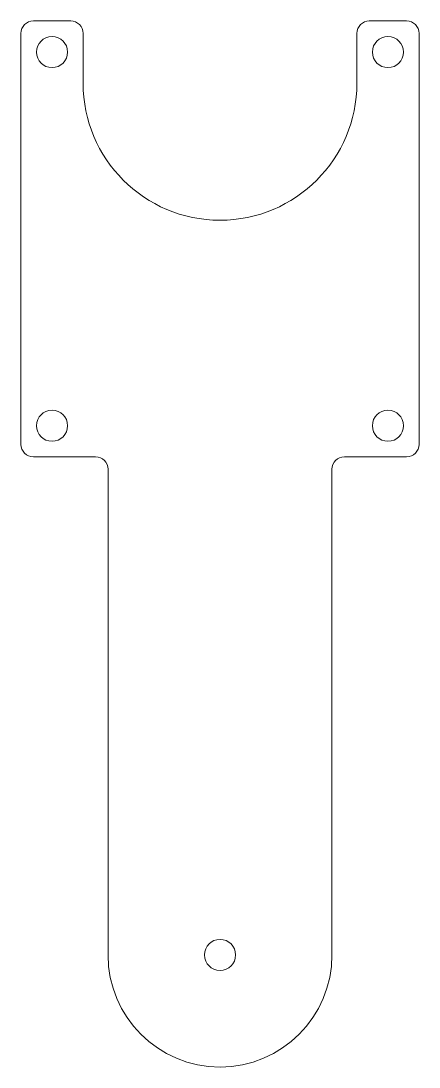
# Model space of a CAD drawing. Header units: millimetres. Extents: x -8 to 24, y -64.4 to 19.6.
import ezdxf

# ---------------------------------------------------------------- set-up
doc = ezdxf.new("R2010")
doc.units = ezdxf.units.MM

msp = doc.modelspace()

# ---------------------------------------------------------------- linework, layer by layer
at = {"color": 7, "linetype": 'Continuous', "lineweight": 15}
for p, q in [((-6.951, 19.596), (-3.951, 19.596)), ((20.049, 19.596), (23.049, 19.596)), ((-7.951, 18.596), (-7.951, -14.404)), ((-2.951, 14.596), (-2.951, 18.596)), ((19.049, 18.596), (19.049, 14.596)), ((24.049, 18.596), (24.049, -14.404)), ((-6.951, -15.404), (-1.951, -15.404)), ((23.049, -15.404), (18.049, -15.404)), ((-0.951, -16.404), (-0.951, -55.404)), ((17.049, -16.404), (17.049, -55.404))]:
    msp.add_line(p, q, dxfattribs=at)
for centre in [(-5.451, 17.096), (21.549, 17.096), (-5.451, -12.904), (21.549, -12.904), (8.049, -55.404)]:
    msp.add_circle(centre, 1.25, dxfattribs=at)
for centre, radius, start, end in [((-6.951, 18.596), 1, 90, 180), ((-3.951, 18.596), 1, 0, 90), ((20.049, 18.596), 1, 90, 180), ((23.049, 18.596), 1, 0, 90), ((8.049, 14.596), 11, 180, 0), ((-6.951, -14.404), 1, 180, 270), ((23.049, -14.404), 1, 270, 0), ((-1.951, -16.404), 1, 0, 90), ((18.049, -16.404), 1, 90, 180), ((8.049, -55.404), 9, 180, 0)]:
    msp.add_arc(centre, radius, start, end, dxfattribs=at)

doc.saveas('drawing.dxf')
